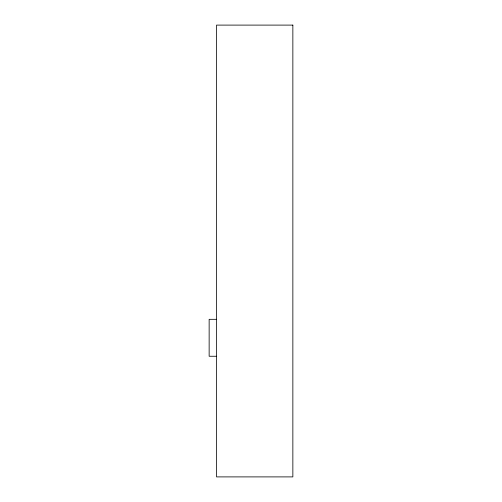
<?xml version="1.0" encoding="UTF-8"?>
<svg xmlns="http://www.w3.org/2000/svg" width="502" height="502" viewBox="0 0 502 502"><rect width="100%" height="100%" fill="white"/><g stroke="black" fill="none" stroke-linecap="round" stroke-linejoin="round"><path stroke-width="0.75" d="M216.531 319.322L209.146 319.322L209.146 356.257L216.531 356.257M292.854 25.1L216.531 25.1L216.531 476.9L292.854 476.9L292.854 25.1"/></g></svg>
